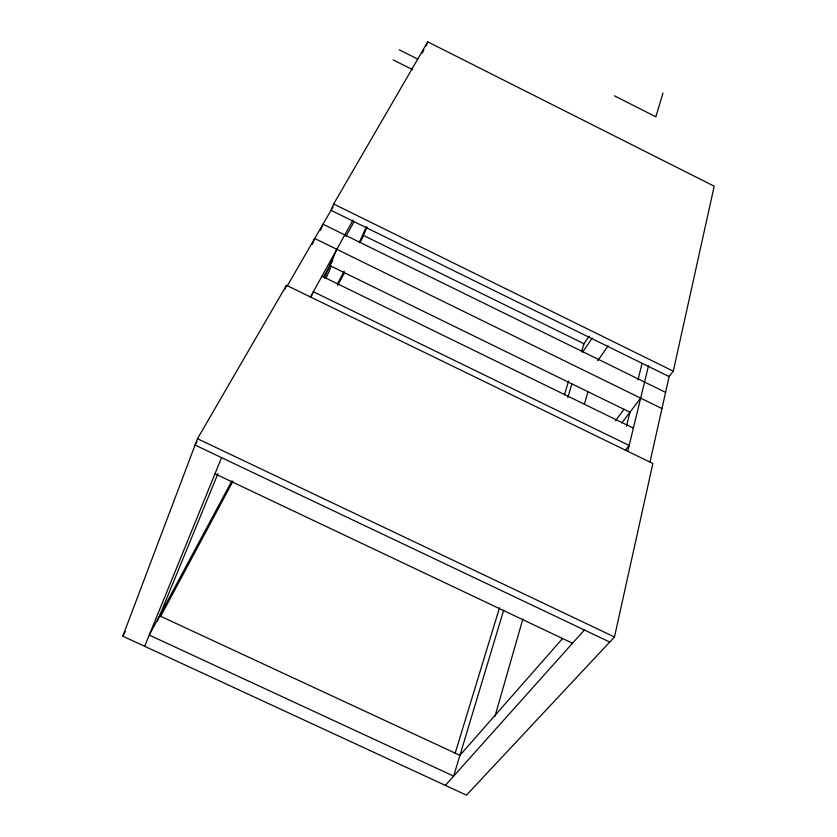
<?xml version="1.0" encoding="UTF-8"?>
<svg xmlns="http://www.w3.org/2000/svg" width="837" height="837" viewBox="0 0 837 837"><rect width="100%" height="100%" fill="white"/><g stroke="black" fill="none" stroke-linecap="round" stroke-linejoin="round"><path stroke-width="1.26" d="M614.484 636.978L652.86 463.51L286.484 285.312L197.48 438.703L122.798 636.183L466.46 795.15L614.484 636.978L197.48 438.703M673.283 371.178L714.202 186.212L427.728 41.85L333.649 204.008L331.033 210.328L669.108 376.587L673.283 371.178L333.649 204.008M650.035 461.878L669.286 375.834M627.729 451.394L648.57 365.528M626.484 426.138L629.937 412.233L329.809 265.57M638.003 379.757L642.084 363.331M494.97 716.346L522.916 618.815M584.414 404.198L587.992 391.674M662.977 92.97L655.884 116.814L614.431 95.826M503.707 610.089L453.664 776.119L149.248 635.074L231.839 480.93M567.789 397.512L571.912 383.827M581.579 351.76L583.985 343.756L363.404 235.385L359.45 242.751M455.077 753.53L499.501 607.777M564.431 394.75L568.626 380.992M284.758 289.571L286.484 285.312M144.665 646.3L221.564 457.64M157.262 621.441L217.944 473.564M312.316 244.352L314.722 238.493L661.962 408.561M320.498 230.259L322.988 224.222L665.582 392.365M310.872 297.564L313.362 291.736L629.173 445.462L625.249 450.463M324.432 278.051L336.83 249.311M426.002 45.857L427.728 41.85M326.137 278.02L331.316 266.051M359.355 242.353L366.282 226.848M360.485 241.893L367.108 227.099M160.463 616.754L232.968 481.212M337.688 285.417L344.436 272.789M337.468 283.795L344.227 271.167M323.532 276.963L332.875 260.025M345.932 236.337L354.103 221.533M122.798 636.183L125.288 631.694M310.349 297.166L353.005 220.068M197.04 441.674L195.073 445.054L609.744 642.042M287.237 285.93L332.99 206.938M421.942 53.369L423.857 50.063M583.263 344.823L589.112 336.181M582.709 352.011L592.219 338.033M597.702 360.799L608.133 345.859M615.467 420.708L624.109 409.22M621.776 422.967L640.661 398.119M459.387 755.947L562.401 638.683M445.368 785.388L584.383 629.989M159.585 615.781L459.931 755.33M214.983 473.773L572.529 643.245M321.942 276.21L633.368 428.146M393.128 59.887L412.672 69.701M399.259 49.801L417.799 59.124"/></g></svg>
